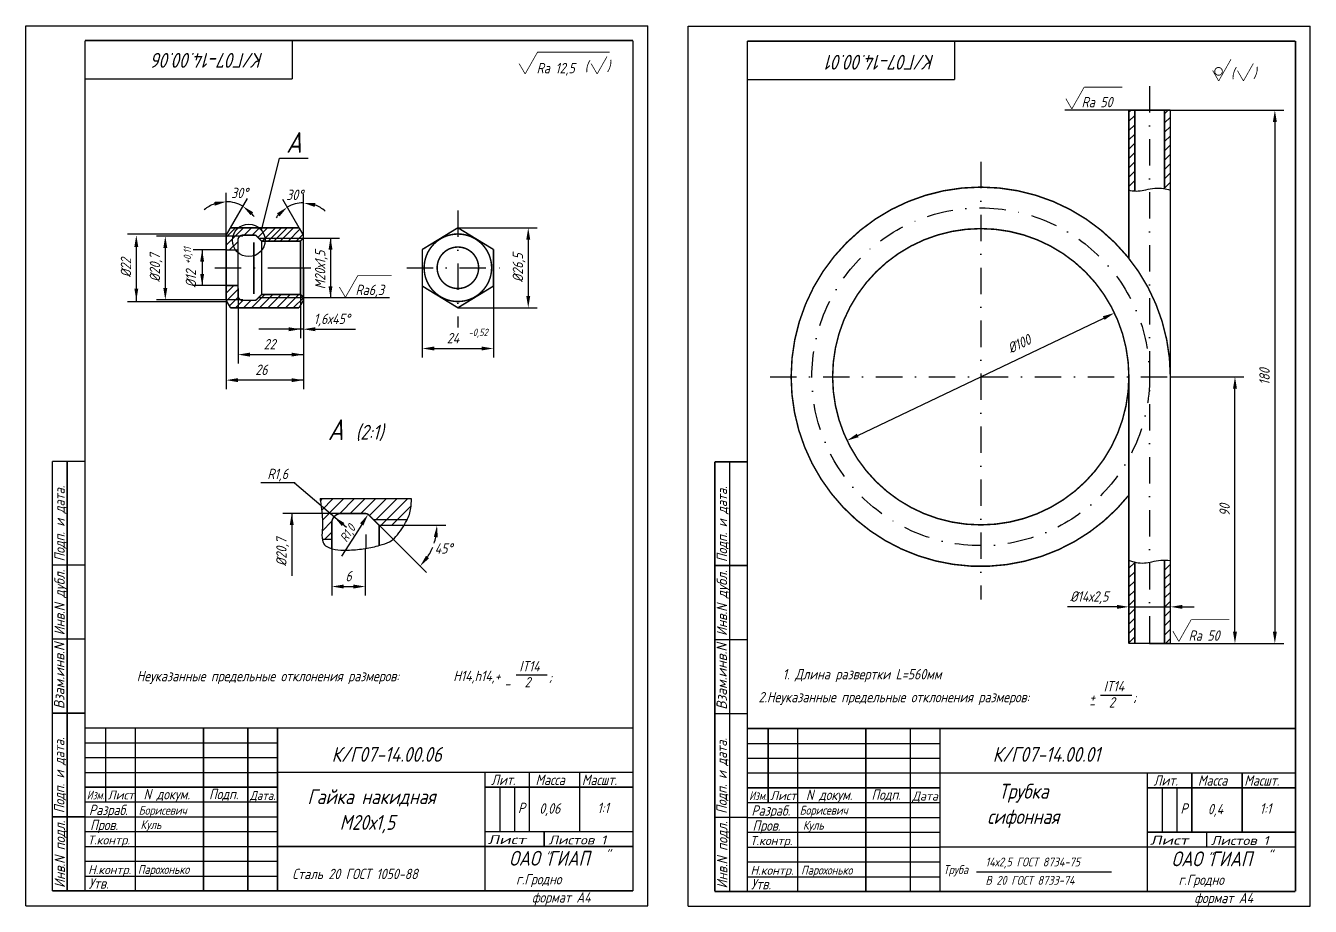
# Model space of a CAD drawing. Extents: x 780 to 2097, y 994 to 1592.
# Drawn here: x 1439.5 to 1873.1, y 1293.9 to 1591.1 of the extents above; entities that cross this region are included whole.
import ezdxf
from ezdxf.enums import TextEntityAlignment as Align

# ---------------------------------------------------------------- set-up
doc = ezdxf.new("R2010")
doc.units = 0
doc.header["$LTSCALE"] = 0.7
doc.header["$MEASUREMENT"] = 0
doc.linetypes.add('DASHDOT', pattern=[25.4, 12.7, -6.35, 0, -6.35])
doc.layers.get('0').update_dxf_attribs({"linetype": 'CONTINUOUS'})
doc.layers.get('DEFPOINTS').update_dxf_attribs({"linetype": 'CONTINUOUS'})
doc.styles.add('ROMANC', font='romanc', dxfattribs={"width": 0.8, "oblique": 15, "height": 3.5})
doc.dimstyles.get("Standard").update_dxf_attribs({"dimtxt": 0.18, "dimasz": 0.18, "dimexe": 0.18, "dimexo": 0.0625, "dimgap": 0.09, "dimtad": 0, "dimtih": 1, "dimtoh": 1, "dimdec": 4, "dimzin": 0, "dimdsep": 46, "dimtxsty": 'Standard', "dimcen": 0.09, "dimadec": 0, "dimazin": 0, "dimtfac": 1, "dimtdec": 4, "dimtofl": 0, "dimtmove": 0, "dimatfit": 3, "dimfxl": 0, "dimtolj": 1, "dimtzin": 0, "dimarcsym": 0})

# ---------------------------------------------------------------- blocks, each defined once
blk = doc.blocks.new('*D23')
at = {"color": 0, "linetype": 'ByBlock', "transparency": 16777216}
for p, q in [((1351.46, 617.43), (1367.38, 601.51)), ((1359.81, 617.43), (1373.98, 617.43))]:
    blk.add_line(p, q, dxfattribs=at)
for start, end in [(341.9618, 348.2338), (326.7662, 337.6923)]:
    blk.add_arc((1351.46, 617.43), 19.51, start, end, dxfattribs=at)
for points in [[(1369.9, 613.52), (1371.23, 613.38), (1370.98, 617.43)], [(1368.3, 606.31), (1367.27, 607.16), (1365.26, 603.63)]]:
    blk.add_solid(points, dxfattribs=at)
at = {"layer": 'DEFPOINTS', "color": 0, "linetype": 'ByBlock', "transparency": 16777216}
for p in [(1348.05, 620.84), (1351.46, 617.43), (1351.46, 617.43), (1359.81, 617.43), (1366.41, 604.89)]:
    blk.add_point(p, dxfattribs=at)
at = {"color": 0, "linetype": 'ByBlock', "transparency": 16777216, "style": 'ROMANC', "oblique": 15, "width": 0.8}
blk.add_text('45%%D', height=3.5, dxfattribs=at).set_placement((1373.19, 609.63), align=Align.MIDDLE_CENTER)
blk = doc.blocks.new('*D24')
at = {"color": 0, "linetype": 'ByBlock', "transparency": 16777216}
for p, q in [((1417.53, 721.75), (1444.28, 721.75)), ((1441.28, 717.75), (1441.28, 698.75)), ((1417.53, 694.75), (1444.28, 694.75))]:
    blk.add_line(p, q, dxfattribs=at)
for points in [[(1440.61, 717.75), (1441.94, 717.75), (1441.28, 721.75)], [(1440.61, 698.75), (1441.94, 698.75), (1441.28, 694.75)]]:
    blk.add_solid(points, dxfattribs=at)
at = {"layer": 'DEFPOINTS', "color": 0, "linetype": 'ByBlock', "transparency": 16777216}
for p in [(1417.53, 721.75), (1417.53, 694.75), (1441.28, 694.75)]:
    blk.add_point(p, dxfattribs=at)
at = {"color": 0, "linetype": 'ByBlock', "transparency": 16777216, "style": 'ROMANC', "oblique": 15, "width": 0.8}
blk.add_text('%%C26,5', height=3.5, rotation=90, dxfattribs=at).set_placement((1437.78, 708.25), align=Align.MIDDLE_CENTER)
blk = doc.blocks.new('*X1')
at = {"color": 0}
for p, q in [((599.41, 718.85), (601.41, 720.85)), ((611.41, 721.42), (611.64, 721.64)), ((611.41, 718.28), (613.41, 720.28)), ((599.41, 715.71), (601.41, 717.71)), ((611.41, 715.14), (613.41, 717.14)), ((599.41, 712.57), (601.41, 714.57)), ((599.41, 709.42), (601.41, 711.42)), ((611.41, 711.99), (613.41, 713.99)), ((599.41, 706.28), (601.41, 708.28)), ((611.41, 708.85), (613.41, 710.85)), ((611.41, 705.71), (613.41, 707.71)), ((599.41, 703.14), (601.41, 705.14)), ((611.41, 702.56), (613.41, 704.56)), ((599.41, 699.99), (601.41, 701.99)), ((599.41, 696.85), (601.41, 698.85)), ((611.41, 699.42), (613.41, 701.42)), ((611.41, 696.28), (613.41, 698.28)), ((599.41, 693.71), (601.41, 695.71)), ((611.79, 693.51), (613.41, 695.14))]:
    blk.add_line(p, q, dxfattribs=at)
blk = doc.blocks.new('*X0')
at = {"color": 0}
for p, q in [((599.41, 872.86), (600.06, 873.51)), ((599.41, 869.72), (601.41, 871.72)), ((611.41, 872.29), (612.63, 873.51)), ((599.41, 866.58), (601.41, 868.58)), ((611.41, 869.15), (613.41, 871.15)), ((611.41, 866.01), (613.41, 868.01)), ((599.41, 863.43), (601.41, 865.43)), ((611.41, 862.86), (613.41, 864.86)), ((599.41, 860.29), (601.41, 862.29)), ((599.41, 857.15), (601.41, 859.15)), ((611.41, 859.72), (613.41, 861.72)), ((611.41, 856.58), (613.41, 858.58)), ((599.41, 854.01), (601.41, 856.01)), ((611.41, 853.43), (613.41, 855.43)), ((599.41, 850.86), (601.41, 852.86)), ((611.41, 850.29), (613.41, 852.29)), ((599.41, 847.72), (601.41, 849.72)), ((601.06, 846.22), (601.41, 846.58)), ((611.41, 847.15), (613.41, 849.15))]:
    blk.add_line(p, q, dxfattribs=at)

msp = doc.modelspace()

# ---------------------------------------------------------------- linework, layer by layer
for p, q in [((1439.54503, 1591.12442), (1649.54503, 1591.12442)), ((1439.54503, 1294.12442), (1439.54503, 1591.12442)), ((1649.54503, 1294.12442), (1649.54503, 1591.12442)), ((1663.12403, 1590.92442), (1873.12403, 1590.92442)), ((1663.12403, 1293.92442), (1663.12403, 1590.92442)), ((1873.12403, 1293.92442), (1873.12403, 1590.92442)), ((1811.89, 1562.647), (1790.305, 1562.647)), ((1811.89, 1562.647), (1825.89, 1562.647)), ((1519.149, 1521.997), (1525.255, 1546.406)), ((1525.255, 1546.406), (1534.851, 1546.406)), ((1518.206, 1519.424), (1529.181, 1519.424)), ((1518.206, 1519.424), (1521.112, 1519.424)), ((1519.206, 1518.424), (1529.181, 1518.424)), ((1529.181, 1519.424), (1533.275, 1519.424)), ((1519.206, 1500.424), (1529.181, 1500.424)), ((1518.206, 1499.424), (1526.772, 1499.424)), ((1518.206, 1499.424), (1529.181, 1499.424)), ((1518.206, 1499.424), (1521.112, 1499.424)), ((1529.181, 1499.424), (1532.841, 1499.424)), ((1530.472, 1436.804), (1518.96, 1436.804)), ((1556.86, 1424.5), (1568.3364, 1424.5)), ((1556.86, 1424.5), (1568.3364, 1424.5)), ((1558.86, 1422.5), (1567.21096, 1422.5)), ((1605.11324, 1371.99641), (1615.60451, 1371.99641)), ((1802.34524, 1365.21341), (1812.83651, 1365.21341)), ((1599.54503, 1334.12442), (1599.54503, 1319.12442)), ((1604.54503, 1334.12442), (1604.54503, 1319.12442)), ((1823.12403, 1333.92442), (1823.12403, 1318.92442)), ((1828.12403, 1333.92442), (1828.12403, 1318.92442)), ((1760.426, 1305.578), (1805.996, 1305.578)), ((1439.54503, 1294.12442), (1649.54503, 1294.12442)), ((1663.12403, 1293.92442), (1873.12403, 1293.92442)), ((1663.12403, 1293.92442), (1873.12403, 1293.92442))]:
    msp.add_line(p, q)
at = {"linetype": 'DASHDOT'}
for p, q in [((1818.89, 1570.691), (1818.89, 1379.017)), ((1761.89, 1545.214), (1761.89, 1397.499)), ((1585.416, 1528.719), (1585.416, 1489.259)), ((1503.414, 1509.424), (1529.181, 1509.424)), ((1529.181, 1509.424), (1535.744, 1509.424)), ((1568.134, 1509.424), (1600.274, 1509.424)), ((1690.777, 1472.647), (1841.91, 1472.647))]:
    msp.add_line(p, q, dxfattribs=at)
at = {"color": 0, "linetype": 'ByBlock'}
for p, q in [((1818.89, 1562.647), (1864.159, 1562.647)), ((1861.159, 1558.647), (1861.159, 1386.647)), ((1507.206, 1520.424), (1507.206, 1534.72714)), ((1508.64938, 1522.924), (1514.35757, 1532.81089)), ((1531.83162, 1522.924), (1526.31578, 1532.47772)), ((1533.275, 1520.424), (1533.275, 1534.34244)), ((1507.206, 1520.72), (1473.882, 1520.72)), ((1512.806, 1520.138), (1483.668, 1520.138)), ((1533.275, 1519.424), (1545.426, 1519.424)), ((1542.426, 1519.424), (1542.426, 1499.436)), ((1476.882, 1516.424), (1476.882, 1497.91)), ((1486.668, 1516.424), (1486.668, 1502.424)), ((1507.206, 1515.424), (1496.1, 1515.424)), ((1499.1, 1515.424), (1499.1, 1503.424)), ((1533.275, 1509.424), (1533.275, 1477.117)), ((1507.206, 1503.424), (1496.1, 1503.424)), ((1511.206, 1502.424), (1511.206, 1477.117)), ((1532.275, 1500.424), (1532.275, 1485.681)), ((1573.416, 1503.23934), (1573.416, 1479.183)), ((1597.416, 1503.23934), (1597.416, 1479.183)), ((1507.206, 1497.91), (1473.882, 1497.91)), ((1512.806, 1498.614), (1483.668, 1498.614)), ((1507.206, 1498.614), (1507.206, 1468.493)), ((1533.275, 1499.424), (1533.275, 1485.681)), ((1533.538, 1499.436), (1562.39038, 1499.436)), ((1533.275, 1492.996), (1533.275, 1468.493)), ((1720.37394, 1452.83748), (1803.40606, 1492.45652)), ((1533.275, 1488.681), (1518.206, 1488.681)), ((1533.275, 1488.681), (1532.275, 1488.681)), ((1537.275, 1488.681), (1550.826, 1488.681)), ((1515.206, 1480.117), (1533.275, 1480.117)), ((1577.416, 1482.183), (1593.416, 1482.183)), ((1533.275, 1471.493), (1511.206, 1471.493)), ((1825.89, 1472.647), (1850.699, 1472.647)), ((1847.699, 1386.647), (1847.699, 1468.647)), ((1537.00017, 1431.01505), (1530.32274, 1436.70133)), ((1547.85211, 1421.7739), (1537.00017, 1431.01505)), ((1546.06, 1426.5), (1526.343, 1426.5)), ((1529.343, 1426.5), (1529.343, 1406.6604)), ((1529.343, 1426.5), (1529.343, 1414.6604)), ((1546.66908, 1422.78133), (1546.06, 1423.3)), ((1552.95715, 1422.8131), (1550.80832, 1419.43931)), ((1550.80832, 1419.43931), (1546.1207, 1412.07949)), ((1542.86, 1414.6604), (1542.86, 1398.841)), ((1554.173, 1414.698), (1554.173, 1398.841)), ((1529.343, 1406.6604), (1529.343, 1405.45)), ((1546.86, 1401.841), (1550.173, 1401.841)), ((1811.89, 1382.647), (1811.89, 1397.985)), ((1825.89, 1382.647), (1825.89, 1397.985)), ((1807.89, 1394.985), (1791.171, 1394.985)), ((1811.89, 1394.985), (1825.89, 1394.985)), ((1829.89, 1394.985), (1833.89, 1394.985)), ((1818.89, 1382.647), (1864.159, 1382.647)), ((1829.643, 1382.647), (1850.699, 1382.647))]:
    msp.add_line(p, q, dxfattribs=at)
at = {"color": 0}
for p, q in [((1507.206, 1519.73311), (1510.39689, 1522.924)), ((1507.206, 1517.03903), (1513.09097, 1522.924)), ((1513.28505, 1520.424), (1515.78505, 1522.924)), ((1515.97912, 1520.424), (1518.47912, 1522.924)), ((1517.9396, 1519.6904), (1521.1732, 1522.924)), ((1519.36728, 1518.424), (1523.86728, 1522.924)), ((1521.35528, 1518.424), (1525.85528, 1522.924)), ((1523.34328, 1518.424), (1527.84328, 1522.924)), ((1525.43628, 1518.424), (1529.93628, 1522.924)), ((1528.13035, 1518.424), (1532.12398, 1522.41763)), ((1508.28505, 1515.424), (1511.206, 1518.34495)), ((1530.82443, 1518.424), (1533.11008, 1520.70965)), ((1507.206, 1500.87457), (1509.75543, 1503.424)), ((1507.29513, 1498.26962), (1511.206, 1502.18049)), ((1515.72582, 1495.924), (1520.22582, 1500.424)), ((1518.41989, 1495.924), (1522.91989, 1500.424)), ((1521.22689, 1495.924), (1525.72689, 1500.424)), ((1524.26689, 1495.924), (1528.76689, 1500.424)), ((1527.18297, 1495.924), (1531.68297, 1500.424)), ((1508.28123, 1496.56165), (1511.27588, 1499.5563)), ((1510.33766, 1495.924), (1512.83766, 1498.424)), ((1513.03174, 1495.924), (1515.53174, 1498.424)), ((1529.87705, 1495.924), (1533.275, 1499.32195)), ((1539.03168, 1430.7849), (1539.74679, 1431.5)), ((1539.4477, 1427.60881), (1543.33889, 1431.5)), ((1542.10173, 1426.67073), (1546.93099, 1431.5)), ((1545.5231, 1426.5), (1550.5231, 1431.5)), ((1549.1152, 1426.5), (1554.1152, 1431.5)), ((1552.7073, 1426.5), (1557.7073, 1431.5)), ((1555.5797, 1425.7803), (1561.2994, 1431.5)), ((1557.89151, 1424.5), (1564.89151, 1431.5)), ((1559.48361, 1422.5), (1568.48361, 1431.5)), ((1539.68465, 1424.25366), (1541.93099, 1426.5)), ((1563.07571, 1422.5), (1569.61068, 1429.03497)), ((1539.60457, 1420.58147), (1542.91527, 1423.89217)), ((1540.35057, 1417.68147), (1542.86, 1420.1909))]:
    msp.add_line(p, q, dxfattribs=at)
at = {"linetype": 'Continuous'}
for p, q in [((1459.54503, 1349.12442), (1524.54503, 1349.12442)), ((1683.12403, 1348.92442), (1748.12403, 1348.92442)), ((1459.54503, 1344.12442), (1524.54503, 1344.12442)), ((1683.12403, 1343.92442), (1748.12403, 1343.92442)), ((1459.54503, 1339.12442), (1524.54503, 1339.12442)), ((1683.12403, 1338.92442), (1748.12403, 1338.92442)), ((1459.54503, 1324.12442), (1524.54503, 1324.12442)), ((1683.12403, 1323.92442), (1748.12403, 1323.92442)), ((1459.54503, 1319.12442), (1524.54503, 1319.12442)), ((1683.12403, 1318.92442), (1748.12403, 1318.92442)), ((1459.54503, 1314.12442), (1524.54503, 1314.12442)), ((1683.12403, 1313.92442), (1748.12403, 1313.92442)), ((1459.54503, 1309.12442), (1524.54503, 1309.12442)), ((1683.12403, 1308.92442), (1748.12403, 1308.92442)), ((1459.54503, 1304.12442), (1524.54503, 1304.12442)), ((1683.12403, 1303.92442), (1748.12403, 1303.92442))]:
    msp.add_line(p, q, dxfattribs=at)
for points, const_width in [([(1459.54503, 1299.12442), (1459.54503, 1586.12442)], 0.5), ([(1459.54503, 1586.12442), (1644.54503, 1586.12442)], 0.5), ([(1529.52598, 1573.12442), (1529.52598, 1586.12442)], 0.5), ([(1644.54503, 1299.12442), (1644.54503, 1586.12442)], 0.5), ([(1683.12403, 1585.92442), (1868.12403, 1585.92442)], 0.5), ([(1683.12403, 1298.92442), (1683.12403, 1585.92442)], 0.5), ([(1753.10498, 1572.92442), (1753.10498, 1585.92442)], 0.5), ([(1868.12403, 1298.92442), (1868.12403, 1585.92442)], 0.5), ([(1606.0841, 1578.33643), (1608.11773, 1574.83643)], 0.25), ([(1608.11773, 1574.83643), (1612.28328, 1582.176)], 0.25), ([(1612.28328, 1582.176), (1636.644, 1582.176)], 0.3), ([(1630.3811, 1578.33643), (1632.41473, 1574.83643)], 0.25), ([(1632.41473, 1574.83643), (1635.75395, 1580.72003)], 0.25), ([(1842.20273, 1572.48243), (1846.36828, 1579.822)], 0.25), ([(1850.55173, 1572.48243), (1853.89095, 1578.36603)], 0.25), ([(1840.1691, 1575.98243), (1842.20273, 1572.48243)], 0.25), ([(1848.5181, 1575.98243), (1850.55173, 1572.48243)], 0.25), ([(1459.52598, 1573.12442), (1529.52598, 1573.12442)], 0.5), ([(1683.10498, 1572.92442), (1753.10498, 1572.92442)], 0.5), ([(1792.63473, 1563.02743), (1796.80028, 1570.367)], 0.25), ([(1796.80028, 1570.367), (1809.67407, 1570.367)], 0.3), ([(1790.6011, 1566.52743), (1792.63473, 1563.02743)], 0.25), ([(1811.89, 1562.647), (1811.89, 1512.59697)], 0.5), ([(1825.89, 1562.647), (1811.89, 1562.647)], 0.5), ([(1813.89, 1562.647), (1813.89, 1535.33273)], 0.5), ([(1823.89, 1562.647), (1823.89, 1536.15707)], 0.5), ([(1825.89, 1562.647), (1825.89, 1382.647)], 0.5), ([(1507.206, 1520.424), (1508.64938, 1522.924)], 0.5), ([(1508.64938, 1522.924), (1529.181, 1522.924)], 0.5), ([(1529.181, 1522.924), (1531.83162, 1522.924)], 0.5), ([(1533.275, 1520.424), (1531.83162, 1522.924)], 0.5), ([(1573.416, 1515.60866), (1585.416, 1522.924)], 0.5), ([(1585.416, 1522.924), (1597.416, 1515.60866)], 0.5), ([(1507.206, 1520.424), (1507.206, 1509.424)], 0.5), ([(1511.206, 1518.824), (1511.206, 1500.024)], 0.5), ([(1511.206, 1517.924), (1511.206, 1500.924)], 0.5), ([(1512.806, 1520.424), (1516.79179, 1520.424)], 0.5), ([(1516.537, 1518.052), (1516.537, 1500.594)], 0.5), ([(1517.49889, 1520.13111), (1519.206, 1518.424)], 0.5), ([(1519.206, 1518.424), (1532.275, 1518.424)], 0.5), ([(1519.206, 1518.424), (1519.206, 1500.222)], 0.5), ([(1529.181, 1518.424), (1532.275, 1518.424)], 0.5), ([(1533.275, 1519.424), (1532.275, 1518.424)], 0.5), ([(1532.275, 1518.424), (1532.275, 1500.424)], 0.5), ([(1533.275, 1520.424), (1533.275, 1509.424)], 0.5), ([(1507.206, 1515.424), (1511.206, 1515.424)], 0.5), ([(1573.416, 1515.60866), (1573.416, 1503.23934)], 0.5), ([(1597.416, 1515.60866), (1597.416, 1503.23934)], 0.5), ([(1507.206, 1509.424), (1507.206, 1498.424)], 0.5), ([(1533.275, 1509.424), (1533.275, 1498.424)], 0.5), ([(1547.45673, 1499.43143), (1551.62228, 1506.771)], 0.25), ([(1551.62228, 1506.771), (1563.015, 1506.771)], 0.3), ([(1507.206, 1503.424), (1511.206, 1503.424)], 0.5), ([(1517.49889, 1498.71689), (1519.206, 1500.424)], 0.5), ([(1519.206, 1500.424), (1532.275, 1500.424)], 0.5), ([(1529.181, 1500.424), (1532.275, 1500.424)], 0.5), ([(1533.275, 1499.424), (1532.275, 1500.424)], 0.5), ([(1545.4231, 1502.93143), (1547.45673, 1499.43143)], 0.25), ([(1573.416, 1503.23934), (1585.416, 1495.924)], 0.5), ([(1597.416, 1503.23934), (1585.416, 1495.924)], 0.5), ([(1507.206, 1498.424), (1508.64938, 1495.924)], 0.5), ([(1508.64938, 1495.924), (1529.181, 1495.924)], 0.5), ([(1512.806, 1498.424), (1516.79179, 1498.424)], 0.5), ([(1529.181, 1495.924), (1531.83162, 1495.924)], 0.5), ([(1533.275, 1498.424), (1531.83162, 1495.924)], 0.5), ([(1811.89, 1472.647), (1811.89, 1382.647)], 0.5), ([(1448.54503, 1444.12442), (1459.54503, 1444.12442)], 0.5), ([(1448.54503, 1299.12442), (1448.54503, 1444.12442)], 0.5), ([(1453.54503, 1299.12442), (1453.54503, 1444.12442)], 0.5), ([(1672.12403, 1298.92442), (1672.12403, 1443.92442)], 0.5), ([(1672.12403, 1443.92442), (1683.12403, 1443.92442)], 0.5), ([(1677.12403, 1298.92442), (1677.12403, 1443.92442)], 0.5), ([(1538.91943, 1431.5), (1569.71315, 1431.5)], 0.5), ([(1546.06, 1426.5), (1554.03157, 1426.5)], 0.5), ([(1542.86, 1423.3), (1542.86, 1414.6604)], 0.5), ([(1555.44579, 1425.91421), (1558.86, 1422.5)], 0.5), ([(1558.86, 1422.5), (1558.86, 1415.70019)], 0.5), ([(1558.86, 1422.5), (1567.21096, 1422.5)], 0.5), ([(1539.66505, 1417.8), (1542.86, 1417.8)], 0.5), ([(1542.86, 1421.5), (1542.86, 1414.6604)], 0.5), ([(1554.398, 1419.435), (1554.398, 1414.73392)], 0.5), ([(1448.54503, 1409.12442), (1459.54503, 1409.12442)], 0.5), ([(1672.12403, 1408.92442), (1683.12403, 1408.92442)], 0.5), ([(1813.89, 1410.10913), (1813.89, 1382.696)], 0.5), ([(1823.89, 1410.78716), (1823.89, 1382.696)], 0.5), ([(1828.75573, 1383.31943), (1832.92128, 1390.659)], 0.25), ([(1832.92128, 1390.659), (1845.79507, 1390.659)], 0.3), ([(1448.54503, 1384.12442), (1459.54503, 1384.12442)], 0.5), ([(1672.12403, 1383.92442), (1683.12403, 1383.92442)], 0.5), ([(1826.7221, 1386.81943), (1828.75573, 1383.31943)], 0.25), ([(1811.89, 1382.647), (1825.89, 1382.647)], 0.5), ([(1448.54503, 1359.12442), (1459.54503, 1359.12442)], 0.5), ([(1672.12403, 1358.92442), (1683.12403, 1358.92442)], 0.5), ([(1459.54503, 1354.12442), (1459.54503, 1299.12442)], 0.5), ([(1466.54503, 1354.12442), (1466.54503, 1329.12442)], 0.5), ([(1476.54503, 1354.12442), (1476.54503, 1299.12442)], 0.5), ([(1499.54503, 1354.12442), (1499.54503, 1299.12442)], 0.5), ([(1514.54503, 1354.12442), (1514.54503, 1299.12442)], 0.5), ([(1524.54503, 1354.12442), (1524.54503, 1299.12442)], 0.5), ([(1683.12403, 1353.92442), (1683.12403, 1298.92442)], 0.5), ([(1690.12403, 1353.92442), (1690.12403, 1328.92442)], 0.5), ([(1700.12403, 1353.92442), (1700.12403, 1298.92442)], 0.5), ([(1723.12403, 1353.92442), (1723.12403, 1298.92442)], 0.5), ([(1738.12403, 1353.92442), (1738.12403, 1298.92442)], 0.5), ([(1748.12403, 1353.92442), (1748.12403, 1298.92442)], 0.5), ([(1594.54503, 1339.12442), (1594.54503, 1299.12442)], 0.5), ([(1609.54503, 1339.12442), (1609.54503, 1319.12442)], 0.5), ([(1626.54503, 1339.12442), (1626.54503, 1319.12442)], 0.5), ([(1818.12403, 1338.92442), (1818.12403, 1298.92442)], 0.5), ([(1833.12403, 1338.92442), (1833.12403, 1318.92442)], 0.5), ([(1850.12403, 1338.92442), (1850.12403, 1318.92442)], 0.5), ([(1448.54503, 1324.12442), (1459.54503, 1324.12442)], 0.5), ([(1672.12403, 1323.92442), (1683.12403, 1323.92442)], 0.5), ([(1614.54503, 1319.12442), (1614.54503, 1314.12442)], 0.5), ([(1838.12403, 1318.92442), (1838.12403, 1313.92442)], 0.5), ([(1524.54503, 1314.12442), (1644.54503, 1314.12442)], 0.5), ([(1748.12403, 1313.92442), (1868.12403, 1313.92442)], 0.5), ([(1748.12403, 1313.92442), (1868.401, 1313.92442)], 0.5), ([(1448.54503, 1299.12442), (1644.54503, 1299.12442)], 0.5), ([(1459.54503, 1299.12442), (1644.54503, 1299.12442)], 0.5), ([(1672.12403, 1298.92442), (1868.12403, 1298.92442)], 0.5), ([(1672.12403, 1298.92442), (1868.12403, 1298.92442)], 0.5), ([(1683.12403, 1298.92442), (1868.12403, 1298.92442)], 0.5)]:
    msp.add_lwpolyline(points, dxfattribs=dict(const_width=const_width))
for points, const_width in [([(1843.42852, 1575.713, 1.027750017), (1840.87148, 1575.713, 1.027750017)], 0.3), ([(1843.42852, 1575.713, -1.027750017), (1840.87148, 1575.713, -1.027750017)], 0.3), ([(1697.89, 1472.647, -1), (1825.89, 1472.647, -1)], 0.5), ([(1711.89, 1472.647, -1), (1811.89, 1472.647, -1)], 0.5), ([(1512.806, 1520.424, 0.414213562), (1511.206, 1518.824, 0.414213562)], 0.5), ([(1517.49889, 1520.13111, 0.198912367), (1516.79179, 1520.424, 0.198912367)], 0.5), ([(1596.80989, 1509.424, 1), (1574.02211, 1509.424, 1)], 0.5), ([(1578.416, 1509.424, -1), (1592.416, 1509.424, -1)], 0.5), ([(1596.80989, 1509.424, -1), (1574.02211, 1509.424, -1)], 0.5), ([(1578.416, 1509.424, 1), (1592.416, 1509.424, 1)], 0.5), ([(1511.206, 1500.024, 0.414213562), (1512.806, 1498.424, 0.414213562)], 0.5), ([(1516.79179, 1498.424, 0.198912367), (1517.49889, 1498.71689, 0.198912367)], 0.5), ([(1697.89, 1472.647, 0.709187564), (1811.89, 1432.69703, 1)], 0.5), ([(1711.89, 1472.647, 1), (1811.89, 1472.647, 1)], 0.5), ([(1546.06, 1426.5, 0.414213562), (1542.86, 1423.3, 0.414213562)], 0.5), ([(1555.44579, 1425.91421, 0.198912367), (1554.03157, 1426.5, 0.198912367)], 0.5)]:
    msp.add_lwpolyline(points, format="xyb", dxfattribs=dict(const_width=const_width))
for points in [[(1811.89, 1535.63149, 0.005267681), (1812.27789, 1535.54417, 0.069653764), (1815.075, 1535.343, 0.04500629), (1817.60406, 1535.74397, -0.037919298), (1820.597, 1536.262, -0.090658023), (1825.24211, 1535.8651, -0.007943828), (1825.89, 1535.67743)], [(1538.91943, 1431.5, -0.002334576), (1539.04479, 1430.69877, -0.012135459), (1539.501, 1427.105, -0.047303946), (1539.55442, 1419.94534, 0.105400409), (1539.952, 1416.728, 0.196080498), (1541.17761, 1415.33123, 0.090841839), (1544.918, 1414.247, 0.037428593), (1548.78872, 1414.14583, 0.02675764), (1554.173, 1414.698, 0.028785518), (1559.07889, 1415.76034, 0.042113785), (1562.299, 1416.954, 0.112732783), (1564.52094, 1418.6916, 0.047810611), (1568.167, 1424.172, 0.088406399), (1569.52614, 1428.341, 0.039852824), (1569.71315, 1431.5)], [(1811.89, 1410.70585, 0.03361311), (1814.32689, 1410.01017, 0.069653764), (1817.124, 1409.809, 0.04500629), (1819.65306, 1410.20997, -0.037919298), (1822.646, 1410.728, -0.06284393), (1825.89, 1410.63085, -0.070611501)]]:
    msp.add_lwpolyline(points, format="xyb")
at = {"linetype": 'Continuous', "const_width": 0.5}
for points in [[(1459.54503, 1354.12442), (1644.54503, 1354.12442)], [(1683.12403, 1353.92442), (1868.12403, 1353.92442)], [(1524.54503, 1339.12442), (1644.54503, 1339.12442)], [(1748.12403, 1338.92442), (1868.12403, 1338.92442)], [(1459.54503, 1334.12442), (1524.54503, 1334.12442)], [(1594.54503, 1334.12442), (1644.54503, 1334.12442)], [(1683.12403, 1333.92442), (1748.12403, 1333.92442)], [(1818.12403, 1333.92442), (1868.12403, 1333.92442)], [(1459.54503, 1329.12442), (1524.54503, 1329.12442)], [(1683.12403, 1328.92442), (1748.12403, 1328.92442)], [(1594.54503, 1319.12442), (1644.54503, 1319.12442)], [(1818.12403, 1318.92442), (1868.12403, 1318.92442)]]:
    msp.add_lwpolyline(points, dxfattribs=at)
at = {"linetype": 'DASHDOT'}
msp.add_circle((1761.89, 1472.647), 57, dxfattribs=at)
msp.add_circle((1514.822, 1518.679), 5.49552)
at = {"color": 0, "linetype": 'ByBlock'}
for centre, radius, start, end in [((1507.206, 1520.424), 11.30314, 110.38337, 130.7667399), ((1507.206, 1520.424), 11.30314, 60, 90), ((1533.275, 1520.424), 10.91844, 90, 120), ((1533.275, 1520.424), 10.91844, 47.7806751, 68.8903375), ((1507.206, 1520.424), 11.30314, 32.9343471, 39.61663), ((1533.291, 1520.424), 10.91844, 141.1096625, 147.2260966)]:
    msp.add_arc(centre, radius, start, end, dxfattribs=at)
for points in [[(1860.49233, 1558.647), (1861.82567, 1558.647), (1861.159, 1562.647)], [(1503.15115, 1531.67552), (1503.38708, 1530.36323), (1507.206, 1531.72714)], [(1537.0852, 1529.95434), (1537.32944, 1531.26512), (1533.275, 1531.34244)], [(1515.4829, 1527.12216), (1516.34336, 1528.14068), (1512.85757, 1530.21281)], [(1524.34319, 1527.78546), (1525.2101, 1526.77242), (1527.81578, 1529.87964)], [(1476.21533, 1516.424), (1477.54867, 1516.424), (1476.882, 1520.424)], [(1486.00133, 1516.138), (1487.33467, 1516.138), (1486.668, 1520.138)], [(1541.75933, 1515.549), (1543.09267, 1515.549), (1542.426, 1519.549)], [(1498.43333, 1511.456), (1499.76667, 1511.456), (1499.1, 1515.456)], [(1498.43333, 1507.379), (1499.76667, 1507.379), (1499.1, 1503.379)], [(1476.21533, 1502.424), (1477.54867, 1502.424), (1476.882, 1498.424)], [(1486.00133, 1502.614), (1487.33467, 1502.614), (1486.668, 1498.614)], [(1541.75933, 1503.198), (1543.09267, 1503.198), (1542.426, 1499.198)], [(1803.69315, 1491.85484), (1803.11896, 1493.0582), (1807.01615, 1494.17909)], [(1528.275, 1489.34767), (1528.275, 1488.01433), (1532.275, 1488.681)], [(1537.275, 1489.34767), (1537.275, 1488.01433), (1533.275, 1488.681)], [(1577.416, 1482.84967), (1577.416, 1481.51633), (1573.416, 1482.183)], [(1593.416, 1482.84967), (1593.416, 1481.51633), (1597.416, 1482.183)], [(1515.206, 1480.78367), (1515.206, 1479.45033), (1511.206, 1480.117)], [(1529.275, 1480.78367), (1529.275, 1479.45033), (1533.275, 1480.117)], [(1511.206, 1472.15967), (1511.206, 1470.82633), (1507.206, 1471.493)], [(1529.275, 1472.15967), (1529.275, 1470.82633), (1533.275, 1471.493)], [(1847.03233, 1468.647), (1848.36567, 1468.647), (1847.699, 1472.647)], [(1720.66104, 1452.2358), (1720.08685, 1453.43916), (1716.76385, 1451.11491)], [(1528.67633, 1422.6164), (1530.00967, 1422.6164), (1529.343, 1426.6164)], [(1546.23685, 1422.27376), (1547.10131, 1423.28889), (1543.62368, 1425.37469)], [(1553.51945, 1422.45496), (1552.39485, 1423.17124), (1555.10599, 1426.1869)], [(1546.86, 1402.50767), (1546.86, 1401.17433), (1542.86, 1401.841)], [(1550.173, 1402.50767), (1550.173, 1401.17433), (1554.173, 1401.841)], [(1807.89, 1395.65167), (1807.89, 1394.31833), (1811.89, 1394.985)], [(1829.89, 1395.65167), (1829.89, 1394.31833), (1825.89, 1394.985)], [(1847.03233, 1386.647), (1848.36567, 1386.647), (1847.699, 1382.647)], [(1860.49233, 1386.647), (1861.82567, 1386.647), (1861.159, 1382.647)]]:
    msp.add_solid(points, dxfattribs=at)
at = {"layer": 'DEFPOINTS', "color": 0, "linetype": 'ByBlock'}
for p in [(1829.643, 1562.647), (1509.227, 1531.545), (1531.726, 1531.232), (1512.043, 1530.137), (1508.64938, 1522.924), (1508.64938, 1522.924), (1531.83162, 1522.924), (1507.206, 1520.424), (1507.206, 1520.424), (1507.206, 1520.424), (1507.206, 1520.424), (1507.206, 1520.424), (1512.806, 1520.424), (1533.275, 1520.424), (1533.275, 1520.424), (1533.275, 1519.424), (1507.206, 1516.424), (1507.206, 1509.424), (1507.206, 1509.424), (1533.275, 1509.424), (1499.1, 1502.424), (1507.206, 1502.424), (1532.275, 1500.424), (1533.275, 1500.424), (1542.426, 1500.424), (1573.416, 1503.23934), (1597.416, 1503.23934), (1507.206, 1498.424), (1511.206, 1496.996), (1512.806, 1498.424), (1533.275, 1499.424), (1507.206, 1492.996), (1533.275, 1492.996), (1533.275, 1492.996), (1807.01615, 1494.17909), (1532.275, 1488.681), (1533.275, 1480.117), (1597.416, 1482.183), (1507.206, 1471.493), (1829.643, 1472.647), (1847.699, 1472.647), (1716.76385, 1451.11491), (1546.06, 1426.5), (1543.62368, 1425.37469), (1546.06, 1423.3), (1554.03157, 1424.5), (1555.10599, 1426.1869), (1529.343, 1414.6604), (1542.86, 1414.6604), (1542.86, 1414.6604), (1554.173, 1414.698), (1548.45, 1404.5), (1548.45, 1404.5), (1554.173, 1401.841), (1825.89, 1394.985), (1811.89, 1382.647), (1825.89, 1382.647), (1829.643, 1382.647), (1829.643, 1382.647), (1861.159, 1382.647)]:
    msp.add_point(p, dxfattribs=at)

# ---------------------------------------------------------------- block references
for name in ['*X0', '*X1']:
    msp.add_blockref(name, (1212.475, 689.141))

# ---------------------------------------------------------------- texts
at = {"style": 'ROMANC', "oblique": 15, "width": 0.8}
for s, height, rotation, p in [('К/Г07-14.00.06', 5, 180, (1519.80799, 1581.92623)), ('К/Г07-14.00.01', 5, 180, (1746.33399, 1581.29923)), ('Подп. и дата.', 3.5, 90, (1452.72336, 1410.3114)), ('Подп. и дата.', 3.5, 90, (1676.30236, 1410.1114)), ('Подп. и дата.', 3.5, 90, (1452.62526, 1325.35122)), ('Подп. и дата.', 3.5, 90, (1676.20426, 1325.15122))]:
    msp.add_text(s, height=height, rotation=rotation, dxfattribs=at).set_placement(p)
at = {"color": 0, "linetype": 'ByBlock', "style": 'ROMANC', "oblique": 15, "width": 0.8}
for s, height, p in [('Ra 12,5', 3.5, (1618.43359, 1576.813)), ('Ra 50', 3.5, (1801.14159, 1565.347)), ('А', 7, (1530.075, 1551.715)), ('30%%D', 3.5, (1511.73, 1534.672)), ('30%%d', 3.5, (1530.334, 1534.047)), ('Ra6,3', 3.5, (1555.669, 1501.949)), ('1,6х45%%D', 3.5, (1542.86397, 1492.181)), ('24', 3.5, (1583.784, 1485.683)), ('-0,52', 2.5, (1592.25531, 1487.601)), ('22', 3.5, (1521.868, 1483.617)), ('26', 3.5, (1519.107, 1474.993)), ('А', 7, (1544.15, 1454.774)), ('(2:1)', 5, (1555.61, 1453.932)), ('R1,6', 3.5, (1524.5895, 1439.852)), ('6', 3.5, (1548.5165, 1405.341)), ('%%C14х2,5', 3.5, (1798.5051, 1398.485)), ('Ra 50', 3.5, (1837.26259, 1385.296)), ('1. Длина развертки L=560мм', 3.5, (1721.8251, 1372.252))]:
    msp.add_text(s, height=height, dxfattribs=at).set_placement(p, align=Align.MIDDLE_CENTER)
at = {"style": 'ROMANC', "oblique": 15, "width": 0.8}
for s, height, p in [('(', 3.5, (1628.22959, 1575.66421)), (')', 3.5, (1635.72395, 1575.79808)), ('(', 3.5, (1846.36659, 1573.31021)), (')', 3.5, (1853.86095, 1573.44408)), ('IT14', 3.5, (1606.16237, 1373.21957)), ('Неуказанные предельные отклонения размеров:', 3.5, (1477.00608, 1369.86702)), ('H14,h14,+', 3.5, (1583.88837, 1369.91644)), ('2', 3.5, (1607.91091, 1367.80274)), (';', 3.5, (1616.12907, 1369.5501)), ('-', 3.5, (1601.05631, 1367.27699)), ('2.Неуказанные предельные отклонения размеров:', 3.5, (1686.87508, 1362.77202)), ('IT14', 3.5, (1803.39437, 1366.43657)), ('-', 3.5, (1798.28831, 1360.49399)), ('+', 3.5, (1798.59237, 1362.82144)), ('2', 3.5, (1805.14291, 1361.01974)), (';', 3.5, (1813.36107, 1362.7671)), ('К/Г07-14.00.06', 5, (1542.81669, 1342.68517)), ('К/Г07-14.00.01', 5, (1765.93369, 1342.68517)), ('Лит.', 3.5, (1596.64455, 1334.84288)), ('Масса', 3.5, (1611.61586, 1334.84288)), ('Масшт.', 3.5, (1627.26769, 1334.84288)), ('Лит.', 3.5, (1820.22355, 1334.64288)), ('Масса', 3.5, (1835.19486, 1334.64288)), ('Масшт.', 3.5, (1850.84669, 1334.64288)), ('N докум.', 3.5, (1479.32599, 1330.00212)), ('Подп.', 3.5, (1501.43682, 1330.06358)), ('Гайка накидная', 5, (1534.64571, 1328.41743)), ('N докум.', 3.5, (1702.90499, 1329.80212)), ('Подп.', 3.5, (1725.01582, 1329.86358)), ('Трубка', 5, (1767.98571, 1330.25743)), ('Разраб.', 3.5, (1460.91458, 1324.69235)), ('Борисевич', 3, (1477.65647, 1324.81799)), ('Р', 3.5, (1605.70915, 1325.38381)), ('0,06', 3.5, (1612.88545, 1325.18381)), ('1:1', 3.5, (1632.49799, 1325.38381)), ('Разраб.', 3.5, (1684.49358, 1324.49235)), ('Борисевич', 3, (1700.75547, 1324.84699)), ('Р', 3.5, (1829.28815, 1325.18381)), ('0,4', 3.5, (1838.53445, 1324.98381)), ('1:1', 3.5, (1856.07699, 1325.18381)), ('Пров.', 3.5, (1461.28528, 1319.62954)), ('Куль', 3, (1478.29338, 1319.98609)), ('М20х1,5', 5, (1545.52115, 1319.73281)), ('Пров.', 3.5, (1684.86428, 1319.42954)), ('Куль', 3, (1701.87238, 1319.78609)), ('сифонная', 5, (1764.10371, 1321.72343)), ('ОАО ГИАП', 5, (1602.70994, 1307.63529)), ('"', 3.5, (1614.7355, 1308.27744)), ('"', 3.5, (1635.03489, 1309.15182)), ('14х2,5 ГОСТ 8734-75', 3, (1763.47777, 1307.38357)), ('ОАО ГИАП', 5, (1826.28894, 1307.43529)), ('"', 3.5, (1838.3145, 1308.07744)), ('"', 3.5, (1858.61389, 1308.95182)), ('Парохонько', 3, (1477.39876, 1304.8524)), ('Сталь 20 ГОСТ 1050-88', 3.5, (1529.52077, 1303.09157)), ('Парохонько', 3, (1701.24976, 1304.6314)), ('Труба', 3, (1749.27477, 1304.80257)), ('Утв.', 3.5, (1460.79101, 1299.87223)), ('г.Гродно', 3.5, (1605.07922, 1301.32146)), ('Утв.', 3.5, (1684.37001, 1299.67223)), ('В 20 ГОСТ 8733-74', 3, (1763.47777, 1301.18957)), ('г.Гродно', 3.5, (1828.65822, 1301.12146)), ('формат А4', 3.5, (1610.41267, 1295.18188)), ('формат А4', 3.5, (1833.99167, 1294.98188))]:
    msp.add_text(s, height=height, dxfattribs=at).set_placement(p)
at = {"color": 0, "linetype": 'ByBlock', "style": 'ROMANC', "oblique": 15, "width": 0.8}
for s, height, rotation, p in [('%%C22', 3.5, 90, (1473.382, 1509.424)), ('%%C20,7', 3.5, 90, (1483.168, 1509.424)), ('+0,11', 2.5, 90, (1494.117, 1513.51631)), ('М20х1,5', 3.5, 90, (1538.926, 1508.70476)), ('%%C12', 3.5, 90, (1495.305, 1505.73025)), ('%%C100', 3.5, 25.5082945, (1774.85916, 1483.7429)), ('180', 3.5, 90, (1857.659, 1472.647)), ('90', 3.5, 90, (1844.199, 1427.647)), ('R1,0', 3, 57.5061296, (1548.19458, 1419.85246)), ('%%C20,7', 3.5, 90, (1525.843, 1413.48598))]:
    msp.add_text(s, height=height, rotation=rotation, dxfattribs=at).set_placement(p, align=Align.MIDDLE_CENTER)
at = {"style": 'ROMANC', "oblique": 15}
for s, width, p, p2 in [('Инв.N дубл.', 0.696626, (1452.72336, 1385.36348), (1452.72336, 1407.53941)), ('Инв.N дубл.', 0.696626, (1676.30236, 1385.16348), (1676.30236, 1407.33941)), ('Взам.инв.N', 0.776513, (1452.62526, 1360.46894), (1452.62526, 1382.8584)), ('Взам.инв.N', 0.776513, (1676.20426, 1360.26894), (1676.20426, 1382.6584)), ('Инв.N подл.', 0.704992, (1452.80039, 1300.14016), (1452.80039, 1322.81741)), ('Инв.N подл.', 0.704992, (1676.37939, 1299.94016), (1676.37939, 1322.61741))]:
    msp.add_text(s, height=3.5, rotation=90, dxfattribs=dict(at, width=width)).set_placement(p, p2, align=Align.FIT)
for s, width, p, p2 in [('Изм.', 0.642754, (1460.1433, 1329.97262), (1466.11173, 1329.97262)), ('Лист', 0.693042, (1467.21001, 1329.97808), (1476.12055, 1329.97808)), ('Дата.', 0.611915, (1515.20207, 1329.82351), (1523.85629, 1329.82351)), ('Изм.', 0.642754, (1683.7223, 1329.77262), (1689.69073, 1329.77262)), ('Лист', 0.693042, (1690.78901, 1329.77808), (1699.69955, 1329.77808)), ('Дата', 0.651393, (1738.78107, 1329.62351), (1747.43529, 1329.62351)), ('Т.контр.', 0.698235, (1460.46547, 1314.78713), (1474.72941, 1314.78713)), ('Лист', 1.011317, (1595.42203, 1314.92528), (1608.42468, 1314.92528)), ('Листов 1', 0.875179, (1615.9918, 1314.81878), (1635.49578, 1314.81878)), ('Т.контр.', 0.698235, (1684.04447, 1314.58713), (1698.30841, 1314.58713)), ('Лист', 1.011317, (1819.00103, 1314.72528), (1832.00368, 1314.72528)), ('Листов 1', 0.875179, (1839.5708, 1314.61878), (1859.07478, 1314.61878)), ('Н.контр.', 0.686802, (1460.59398, 1304.77058), (1475.11493, 1304.77058)), ('Н.контр.', 0.686802, (1684.17298, 1304.57058), (1698.69393, 1304.57058))]:
    msp.add_text(s, height=3, dxfattribs=dict(at, width=width)).set_placement(p, p2, align=Align.FIT)

# ---------------------------------------------------------------- dimensions: what is measured, and where the dimension line sits
dim = msp.add_linear_dim(base=(1609.169, 1495.924), p1=(1585.416, 1522.924), p2=(1585.416, 1495.924), angle=90, text='%%C26,5', dimstyle='Standard')
dim.commit()
dim.dimension.update_dxf_attribs({"geometry": '*D24', "text_midpoint": (1605.669, 1509.424), "insert": (167.891, 801.172)})
dim = msp.add_angular_dim_2l(base=(1573.81, 1409.961), line1=((1555.44579, 1425.91421), (1558.86, 1422.5)), line2=((1558.86, 1422.5), (1567.21096, 1422.5)), text='45%%D', dimstyle='Standard')
dim.commit()
dim.dimension.update_dxf_attribs({"geometry": '*D23', "text_midpoint": (1580.582, 1414.698), "dimtype": 130, "insert": (207.396, 805.071)})

doc.saveas('drawing.dxf')
